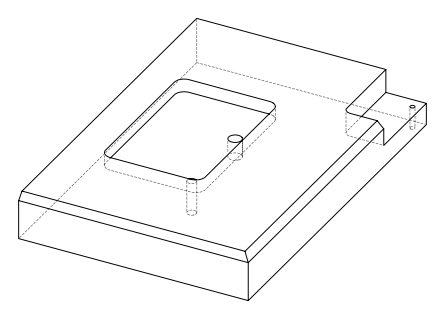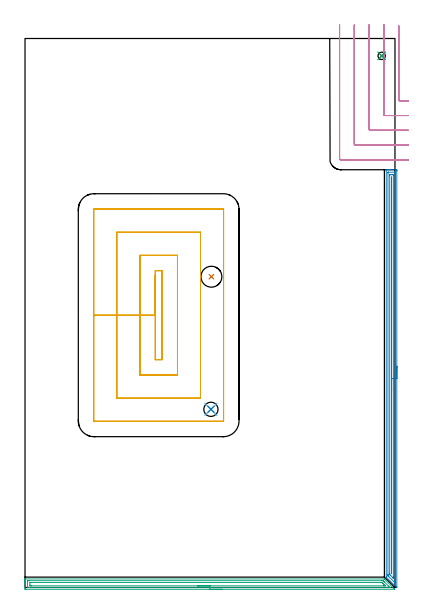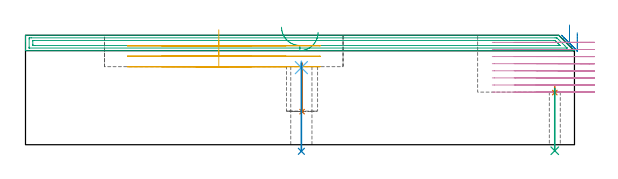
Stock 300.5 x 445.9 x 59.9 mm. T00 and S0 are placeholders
(PLAN: 9 operations, 6 tool changes, 38.1 min)
(1 INDEXABLE_INSERT_DRILL_BLIND_HOLE_FROM_SOLID | STEP1POCKET | NXT0302_005 | 0.11 min | 9423 mm3)
(2 AREA_MILL | FG_CHAMFER_SURFACE | UGT0205_001 | 10.88 min | 12739 mm3)
(3 AREA_MILL_1 | FG_CHAMFER_SURFACE_1 | UGT0205_001 | 7.35 min | 10400 mm3)
(4 MILL_CORNER_NOTCH_RECTANGULAR | CORNER_NOTCH_RECTANGULAR | UGT0201_008 | Follow Part, ap 4, ae 75% | 10.43 min | 174969 mm3)
(5 MILL_RECTANGULAR_POCKET | POCKET_RECTANGULAR_STRAIGHT | UGT0201_107 | Follow Part, ap 6.25, ae 75% | 8.96 min | 436648 mm3)
(6 SPOT_DRILL | STEP1HOLE | NXT0321_9005460120000 | 0.03 min | 16 mm3)
(7 SPOT_DRILL_1 | STEP1HOLE_1 | NXT0321_9005460120000 | 0.03 min | 13 mm3)
(8 DRILL_THROUGH_HOLE_INTO_CENTER | STEP1HOLE | NXT0301_087 | 0.2 min | 4524 mm3)
(9 DRILL_THROUGH_HOLE_INTO_CENTER_1 | STEP1HOLE_1 | UGT0301_025 | 0.14 min | 801 mm3)
(TOOL NXT0302_005 | Index. Insert Drill 17mm [880-D1700L20-05] | D17 PA176 FL85 Z2)
(TOOL UGT0205_001 | Chamfer Mill 20 x 3 x 45 deg. | D20 FL50 Z2)
(TOOL UGT0201_008 | End Mill 16 mm | D16 FL32 Z4)
(TOOL UGT0201_107 | End Mill 25 mm | D25 FL25 Z2)
(TOOL NXT0321_9005460120000 | NC Spot Drill, 142deg, 12mm, Carbide, Uncoated | D12 PA142 FL30 Z2)
(TOOL NXT0301_087 | Carbide Drill 11.6mm [860.1-1160-058A1-MM 2214] | D11.6 PA140 FL72 Z2)
(TOOL UGT0301_025 | Twist Drill 6 mm | D6 PA118 FL57 Z2)
(OP 1 INDEXABLE_INSERT_DRILL_BLIND_HOLE_FROM_SOLID)
G17 G21 G94 G90
T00 M6
G54
G17 G0 G90 X151.4 Y252.4 S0 M3
G43 Z69.9 H1
G94 G81 G98 Z18.1 F250. R44.7
G80
M5
M2
(OP 2 AREA_MILL)
G17 G21 G94 G90
T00 M6
G54
G17 G0 G90 X302. Y179.65 S1061 M3
G43 Z69.9 H0
Z61.3
G94 G1 Y179.612 Z60.428 F250.
Y179.498 Z59.564
Y179.309 Z58.712
Y179.047 Z57.88
Y178.713 Z57.074
Y178.31 Z56.3
Y177.842 Z55.564
Y177.31 Z54.872
Y176.721 Z54.229
Y176.078 Z53.64
Y175.386 Z53.108
Y174.65 Z52.64
Y173.876 Z52.237
Y173.07 Z51.903
Y172.238 Z51.641
Y171.386 Z51.452
Y170.522 Z51.338
Y169.65 Z51.3
Y0.184
X301.998 Y0.092 Z51.302
X301.99 Y0.004 Z51.304
X301.814 Z51.479
X301.803 Y0.006 Z51.49
X301.689 Y0.109 Z51.607
X301.638 Y0.162 Z51.661
X293.515 Y8.284 Z59.783
X293.491 Y8.308 Z59.807
X293.406 Y8.398 Z59.892
X293.4 Y8.68 Z59.9
Y339.116
X293.402 Y339.29 Z59.888
X293.547 Y339.298 Z59.745
X293.698 Y339.3 Z59.602
X293.918 Z59.382
X294.637 Z58.658
X295.872 Z57.425
X297.262 Z56.033
X301.38 Z51.917
X301.638 Y339.297 Z51.66
X301.993 Y339.29 Z51.305
X301.998 Y339.037 Z51.301
X302. Y338.669 Z51.3
Y338.299
Y169.65
X300.586 Z52.714
X300.585 Y4.39 Z52.715
X300.584 Y4.208 Z52.716
X300.579 Y3.685 Z52.721
X300.043 Y4.208 Z53.257
X295.512 Y8.737 Z57.788
X295.099 Y9.152 Z58.201
X294.891 Y9.366 Z58.409
X294.84 Y9.422 Z58.46
X294.821 Y9.446 Z58.479
X294.819 Y9.473 Z58.481
X294.817 Y9.574 Z58.483
X294.814 Y10.287 Z58.486
Y10.468
Y336.699
X294.815 Y336.88 Z58.485
X294.819 Y337.237 Z58.481
X294.821 Y337.278 Z58.479
X294.825 Y337.29 Z58.475
X294.856 Y337.293 Z58.444
X294.965 Y337.297 Z58.335
X295.102 Y337.3 Z58.198
X300.352 Z52.948
X300.528 Y337.297 Z52.772
X300.563 Y337.294 Z52.737
X300.576 Y337.291 Z52.724
X300.579 Y337.281 Z52.721
X300.582 Y337.239 Z52.718
X300.585 Y337.062 Z52.715
X300.586 Y169.65 Z52.714
X299.172 Z54.128
Y8.517
X299.171 Y7.785 Z54.129
X299.169 Y7.625 Z54.131
X299.166 Y7.57 Z54.134
X299.163 Y7.548 Z54.137
X299.11 Y7.597 Z54.19
X299.013 Y7.689 Z54.287
X298.914 Y7.785 Z54.386
X297.125 Y9.574 Z56.175
X296.387 Y10.316 Z56.913
X296.238 Y10.468 Z57.062
X296.235 Y10.624 Z57.065
X296.229 Y11.362 Z57.071
Y11.525
Y334.36
X296.233 Y335.092 Z57.067
X296.235 Y335.248 Z57.065
X296.241 Y335.29 Z57.059
X296.286 Y335.293 Z57.014
X296.387 Y335.296 Z56.913
X297.059 Y335.3 Z56.241
X297.262 Z56.038
X298.809 Z54.491
X299.013 Y335.299 Z54.287
X299.08 Y335.297 Z54.22
X299.134 Y335.294 Z54.166
X299.164 Y335.29 Z54.136
X299.166 Y335.253 Z54.134
X299.169 Y335.092 Z54.131
X299.171 Y334.93 Z54.129
X299.172 Y169.65 Z54.128
X297.757 Z55.543
Y11.751
X297.756 Y11.692 Z55.544
X297.752 Y11.575 Z55.548
X297.744 Y11.416 Z55.556
X297.702 Y11.453 Z55.598
X297.664 Y11.493 Z55.636
X297.651 Y11.509 Z55.649
X297.647 Y11.576 Z55.653
X297.644 Y11.692 Z55.656
X297.643 Y11.751 Z55.657
Y332.973
X297.646 Y333.09 Z55.654
X297.653 Y333.29 Z55.647
X297.7 Y333.292 Z55.6
X297.747 Y333.29 Z55.553
X297.754 Y333.091 Z55.546
X297.757 Y332.973 Z55.543
Y169.65
Y168.778 Z55.581
Y167.914 Z55.695
Y167.062 Z55.883
Y166.23 Z56.146
Y165.424 Z56.48
Y164.65 Z56.882
Y163.914 Z57.351
Y163.222 Z57.882
Y162.579 Z58.472
Y161.99 Z59.115
Y161.458 Z59.807
Y160.99 Z60.543
Y160.587 Z61.316
Y160.253 Z62.122
Y159.991 Z62.954
Y159.802 Z63.806
Y159.688 Z64.671
Y159.65 Z65.543
G0 Z69.9
M5
M2
(OP 3 AREA_MILL_1)
G17 G21 G94 G90
T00 M6
G54
G17 G0 G90 X160.15 Y-1.5 S1061 M3
G43 Z69.9 H0
Z61.5
G94 G1 X160.112 Z60.628 F250.
X159.998 Z59.764
X159.809 Z58.912
X159.547 Z58.08
X159.213 Z57.274
X158.81 Z56.5
X158.341 Z55.764
X157.81 Z55.072
X157.221 Z54.429
X156.578 Z53.84
X155.886 Z53.309
X155.15 Z52.84
X154.376 Z52.437
X153.57 Z52.103
X152.738 Z51.841
X151.886 Z51.652
X151.021 Z51.538
X150.15 Z51.5
X0.61 Y-1.499 Z51.501
X0.007 Y-1.492 Z51.506
X0.004 Y-1.482 Z51.515
X0. Y-0.875 Z52.122
Y3.594 Z56.588
Y4.16 Z57.157
Y4.488 Z57.484
Y5.054 Z58.05
Y5.381 Z58.377
Y6.037 Z59.036
Y6.442 Z59.442
X0.007 Y6.837 Z59.829
X0.01 Y6.897 Z59.888
X0.164 Y6.9 Z59.9
X291.655
X291.906 Y6.894 Z59.891
X292.037 Y6.763 Z59.762
X292.078 Y6.722 Z59.722
X299.987 Y-1.187 Z51.812
X300.124 Y-1.322 Z51.674
X300.285 Y-1.486 Z51.511
X300.286 Y-1.495 Z51.503
X300.285 Y-1.499 Z51.499
X150.15 Y-1.5 Z51.5
Y-0.086 Z52.914
X2.291 Y-0.085 Z52.915
X2.083 Y-0.083 Z52.917
X2.025 Y-0.079 Z52.921
X2.008 Y-0.076 Z52.924
X2.006 Y-0.072 Z52.928
X2.002 Y-0.038 Z52.962
X2.001 Y0.019 Z53.019
X2. Y0.415 Z53.415
X2.001 Y4.882 Z57.882
X2.008 Y5.381 Z58.381
X2.01 Y5.474 Z58.474
X2.188 Y5.481 Z58.481
X2.293 Y5.484 Z58.484
X2.396 Y5.485 Z58.485
X3.184 Y5.486 Z58.486
X289.869
X290.66 Y5.484 Z58.484
X290.762 Y5.482 Z58.482
X290.86 Y5.478 Z58.478
X290.961 Y5.381 Z58.381
X291.655 Y4.695 Z57.695
X291.863 Y4.488 Z57.488
X295.226 Y1.124 Z54.124
X296.119 Y0.231 Z53.231
X296.328 Y0.019 Z53.019
X296.397 Y-0.055 Z52.945
X296.414 Y-0.074 Z52.926
X296.394 Y-0.079 Z52.921
X296.327 Y-0.082 Z52.918
X296.222 Y-0.085 Z52.915
X150.15 Y-0.086 Z52.914
Y1.328 Z54.328
X5.074 Y1.329 Z54.329
X4.657 Y1.33 Z54.33
X4.181 Y1.333 Z54.333
X4.032 Y1.335 Z54.335
X4.01 Y1.625 Z54.625
X4.004 Y1.806 Z54.806
X4.001 Y1.987 Z54.987
Y3.774 Z56.774
X4.007 Y3.956 Z56.956
X4.012 Y4.065 Z57.065
X4.062 Y4.067 Z57.067
X4.181 Y4.069 Z57.069
X4.597 Y4.071 Z57.071
X289.393
X289.631 Y4.069 Z57.069
X289.75 Y4.067 Z57.067
X289.805 Y4.065 Z57.065
X289.869 Y4.022 Z57.022
X290.304 Y3.594 Z56.594
X290.762 Y3.139 Z56.139
X291.201 Y2.7 Z55.7
X291.655 Y2.246 Z55.246
X292.094 Y1.806 Z54.806
X292.548 Y1.349 Z54.349
X292.554 Y1.335 Z54.335
X292.548 Y1.334 Z54.334
X292.13 Y1.33 Z54.33
X291.655 Y1.329 Z54.329
X291.239 Y1.328 Z54.328
X150.15
X149.278 Z54.367
X148.413 Z54.48
X147.562 Z54.669
X146.73 Z54.932
X145.924 Z55.265
X145.15 Z55.668
X144.414 Z56.137
X143.722 Z56.668
X143.079 Z57.257
X142.489 Z57.901
X141.958 Z58.593
X141.49 Z59.328
X141.087 Z60.102
X140.753 Z60.908
X140.491 Z61.74
X140.302 Z62.592
X140.188 Z63.457
X140.15 Z64.328
G0 Z69.9
M5
M2
(OP 4 MILL_CORNER_NOTCH_RECTANGULAR)
G17 G21 G94 G90
T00 M6
G54
G17 G0 G90 X303.5 Y456.316 S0 M3
G43 Z69.9 H0
Z56.012
G94 G1 Y453.316 F250.
Y396.095 F500.
G3 X304.295 Y395.3 R0.8
G1 X308.5
X311.5 F250.
G0 Z69.9
X291.5 Y456.9
Z56.012
G1 Y453.9
Y384.095 F500.
G3 X292.295 Y383.3 R0.8
G1 X308.5
X311.5 F250.
G0 Z69.9
X279.5 Y456.9
Z56.012
G1 Y453.9
Y372.095 F500.
G3 X280.295 Y371.3 R0.8
G1 X308.5
X311.5 F250.
G0 Z69.9
X267.5 Y456.9
Z56.012
G1 Y453.9
Y360.096 F500.
G3 X268.296 Y359.3 R0.8
G1 X308.5
X311.5 F250.
G0 Z69.9
X255.5 Y456.9
Z56.012
G1 Y453.9
Y348.4 F500.
G3 X256.6 Y347.3 R1.1
G1 X308.5
X311.5 F250.
G0 Z69.9
X303.5 Y456.316
Z52.125
G1 Y453.316
Y396.095 F500.
G3 X304.295 Y395.3 R0.8
G1 X308.5
X311.5 F250.
G0 Z69.9
X291.5 Y456.9
Z52.125
G1 Y453.9
Y384.095 F500.
G3 X292.295 Y383.3 R0.8
G1 X308.5
X311.5 F250.
G0 Z69.9
X279.5 Y456.9
Z52.125
G1 Y453.9
Y372.095 F500.
G3 X280.295 Y371.3 R0.8
G1 X308.5
X311.5 F250.
G0 Z69.9
X267.5 Y456.9
Z52.125
G1 Y453.9
Y360.096 F500.
G3 X268.296 Y359.3 R0.8
G1 X308.5
X311.5 F250.
G0 Z69.9
X255.5 Y456.9
Z52.125
G1 Y453.9
Y348.4 F500.
G3 X256.6 Y347.3 R1.1
G1 X308.5
X311.5 F250.
G0 Z69.9
X303.5 Y456.316
Z48.237
G1 Y453.316
Y396.095 F500.
G3 X304.295 Y395.3 R0.8
G1 X308.5
X311.5 F250.
G0 Z69.9
X291.5 Y456.9
Z48.237
G1 Y453.9
Y384.095 F500.
G3 X292.295 Y383.3 R0.8
G1 X308.5
X311.5 F250.
G0 Z69.9
X279.5 Y456.9
Z48.237
G1 Y453.9
Y372.095 F500.
G3 X280.295 Y371.3 R0.8
G1 X308.5
X311.5 F250.
G0 Z69.9
X267.5 Y456.9
Z48.237
G1 Y453.9
Y360.096 F500.
G3 X268.296 Y359.3 R0.8
G1 X308.5
X311.5 F250.
G0 Z69.9
X255.5 Y456.9
Z48.237
G1 Y453.9
Y348.4 F500.
G3 X256.6 Y347.3 R1.1
G1 X308.5
X311.5 F250.
G0 Z69.9
X303.5 Y456.316
Z44.35
G1 Y453.316
Y396.095 F500.
G3 X304.295 Y395.3 R0.8
G1 X308.5
X311.5 F250.
G0 Z69.9
X291.5 Y456.9
Z44.35
G1 Y453.9
Y384.095 F500.
G3 X292.295 Y383.3 R0.8
G1 X308.5
X311.5 F250.
G0 Z69.9
X279.5 Y456.9
Z44.35
G1 Y453.9
Y372.095 F500.
G3 X280.295 Y371.3 R0.8
G1 X308.5
X311.5 F250.
G0 Z69.9
X267.5 Y456.9
Z44.35
G1 Y453.9
Y360.096 F500.
G3 X268.296 Y359.3 R0.8
G1 X308.5
X311.5 F250.
G0 Z69.9
X255.5 Y456.9
Z44.35
G1 Y453.9
Y348.4 F500.
G3 X256.6 Y347.3 R1.1
G1 X308.5
X311.5 F250.
G0 Z69.9
X303.5 Y456.316
Z40.462
G1 Y453.316
Y396.095 F500.
G3 X304.295 Y395.3 R0.8
G1 X308.5
X311.5 F250.
G0 Z69.9
X291.5 Y456.9
Z40.462
G1 Y453.9
Y384.095 F500.
G3 X292.295 Y383.3 R0.8
G1 X308.5
X311.5 F250.
G0 Z69.9
X279.5 Y456.9
Z40.462
G1 Y453.9
Y372.095 F500.
G3 X280.295 Y371.3 R0.8
G1 X308.5
X311.5 F250.
G0 Z69.9
X267.5 Y456.9
Z40.462
G1 Y453.9
Y360.096 F500.
G3 X268.296 Y359.3 R0.8
G1 X308.5
X311.5 F250.
G0 Z69.9
X255.5 Y456.9
Z40.462
G1 Y453.9
Y348.4 F500.
G3 X256.6 Y347.3 R1.1
G1 X308.5
X311.5 F250.
G0 Z69.9
X303.5 Y456.316
Z36.575
G1 Y453.316
Y396.095 F500.
G3 X304.295 Y395.3 R0.8
G1 X308.5
X311.5 F250.
G0 Z69.9
X291.5 Y456.9
Z36.575
G1 Y453.9
Y384.095 F500.
G3 X292.295 Y383.3 R0.8
G1 X308.5
X311.5 F250.
G0 Z69.9
X279.5 Y456.9
Z36.575
G1 Y453.9
Y372.095 F500.
G3 X280.295 Y371.3 R0.8
G1 X308.5
X311.5 F250.
G0 Z69.9
X267.5 Y456.9
Z36.575
G1 Y453.9
Y360.096 F500.
G3 X268.296 Y359.3 R0.8
G1 X308.5
X311.5 F250.
G0 Z69.9
X255.5 Y456.9
Z36.575
G1 Y453.9
Y348.4 F500.
G3 X256.6 Y347.3 R1.1
G1 X308.5
X311.5 F250.
G0 Z69.9
X303.5 Y456.316
Z32.687
G1 Y453.316
Y396.095 F500.
G3 X304.295 Y395.3 R0.8
G1 X308.5
X311.5 F250.
G0 Z69.9
X291.5 Y456.9
Z32.687
G1 Y453.9
Y384.095 F500.
G3 X292.295 Y383.3 R0.8
G1 X308.5
X311.5 F250.
G0 Z69.9
X279.5 Y456.9
Z32.687
G1 Y453.9
Y372.095 F500.
G3 X280.295 Y371.3 R0.8
G1 X308.5
X311.5 F250.
G0 Z69.9
X267.5 Y456.9
Z32.687
G1 Y453.9
Y360.096 F500.
G3 X268.296 Y359.3 R0.8
G1 X308.5
X311.5 F250.
G0 Z69.9
X255.5 Y456.9
Z32.687
G1 Y453.9
Y348.4 F500.
G3 X256.6 Y347.3 R1.1
G1 X308.5
X311.5 F250.
G0 Z69.9
X303.5 Y456.316
Z28.8
G1 Y453.316
Y396.095 F500.
G3 X304.295 Y395.3 R0.8
G1 X308.5
X311.5 F250.
G0 Z69.9
X291.5 Y456.9
Z28.8
G1 Y453.9
Y384.095 F500.
G3 X292.295 Y383.3 R0.8
G1 X308.5
X311.5 F250.
G0 Z69.9
X279.5 Y456.9
Z28.8
G1 Y453.9
Y372.095 F500.
G3 X280.295 Y371.3 R0.8
G1 X308.5
X311.5 F250.
G0 Z69.9
X267.5 Y456.9
Z28.8
G1 Y453.9
Y360.096 F500.
G3 X268.296 Y359.3 R0.8
G1 X308.5
X311.5 F250.
G0 Z69.9
X255.5 Y456.9
Z28.8
G1 Y453.9
Y348.4 F500.
G3 X256.6 Y347.3 R1.1
G1 X308.5
X311.5 F250.
G0 Z69.9
M5
M2
(OP 5 MILL_RECTANGULAR_POCKET)
G17 G21 G94 G90
T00 M6
G54
G17 G0 G90 X105.8 Y253.743 S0 M3
G43 Z69.9 H0
Z62.9
G94 G1 Y221.15 Z54.167 F250.
Y185. F500.
X111.3
Y257.3
X105.8
Y221.15
X93.3
Y172.5
X123.8
Y269.8
X93.3
Y221.15
X74.55
Y153.75
X142.55
Y288.55
X74.55
Y221.15
X55.8
Y135.2
G3 X56. Y135. R0.2
G1 X161.1
G3 X161.3 Y135.2 R0.2
G1 Y307.1
G3 X161.1 Y307.3 R0.2
G1 X56.
G3 X55.8 Y307.1 R0.2
G1 Y221.15
Y220.15
G0 X105.8 Y253.743 Z57.167
G1 Y221.15 Z48.433 F250.
Y185. F500.
X111.3
Y257.3
X105.8
Y221.15
X93.3
Y172.5
X123.8
Y269.8
X93.3
Y221.15
X74.55
Y153.75
X142.55
Y288.55
X74.55
Y221.15
X55.8
Y135.2
G3 X56. Y135. R0.2
G1 X161.1
G3 X161.3 Y135.2 R0.2
G1 Y307.1
G3 X161.1 Y307.3 R0.2
G1 X56.
G3 X55.8 Y307.1 R0.2
G1 Y221.15
Y220.15
G0 X105.8 Y253.743 Z51.433
G1 Y221.15 Z42.7 F250.
Y185. F500.
X111.3
Y257.3
X105.8
Y221.15
X93.3
Y172.5
X123.8
Y269.8
X93.3
Y221.15
X74.55
Y153.75
X142.55
Y288.55
X74.55
Y221.15
X55.8
Y135.2
G3 X56. Y135. R0.2
G1 X161.1
G3 X161.3 Y135.2 R0.2
G1 Y307.1
G3 X161.1 Y307.3 R0.2
G1 X56.
G3 X55.8 Y307.1 R0.2
G1 Y221.15
Y220.15
G0 Z69.9
M5
M2
(OP 6 SPOT_DRILL)
G17 G21 G94 G90
T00 M6
G54
G17 G0 G90 X151. Y144.7 S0 M3
G43 Z69.9 H0
G94 G81 G98 Z42.201 F250. R45.7
G80
M5
M2
(OP 7 SPOT_DRILL_1)
G17 G21 G94 G90
T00 M6
G54
G17 G0 G90 X289.7 Y431.8 S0 M3
G43 Z69.9 H0
G94 G81 G98 Z28.542 F250. R31.8
G80
M5
M2
(OP 8 DRILL_THROUGH_HOLE_INTO_CENTER)
G17 G21 G94 G90
T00 M6
G54
G17 G0 G90 X151. Y144.7 S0 M3
G43 Z69.9 H1
G94 G73 G98 Z-3.611 F250. Q11.578 R44.7
G80
M5
M2
(OP 9 DRILL_THROUGH_HOLE_INTO_CENTER_1)
G17 G21 G94 G90
T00 M6
G54
G17 G0 G90 X289.7 Y431.8 S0 M3
G43 Z69.9 H0
G94 G73 G98 Z-3.303 F250. Q5.35 R30.8
G80
M5
M2
